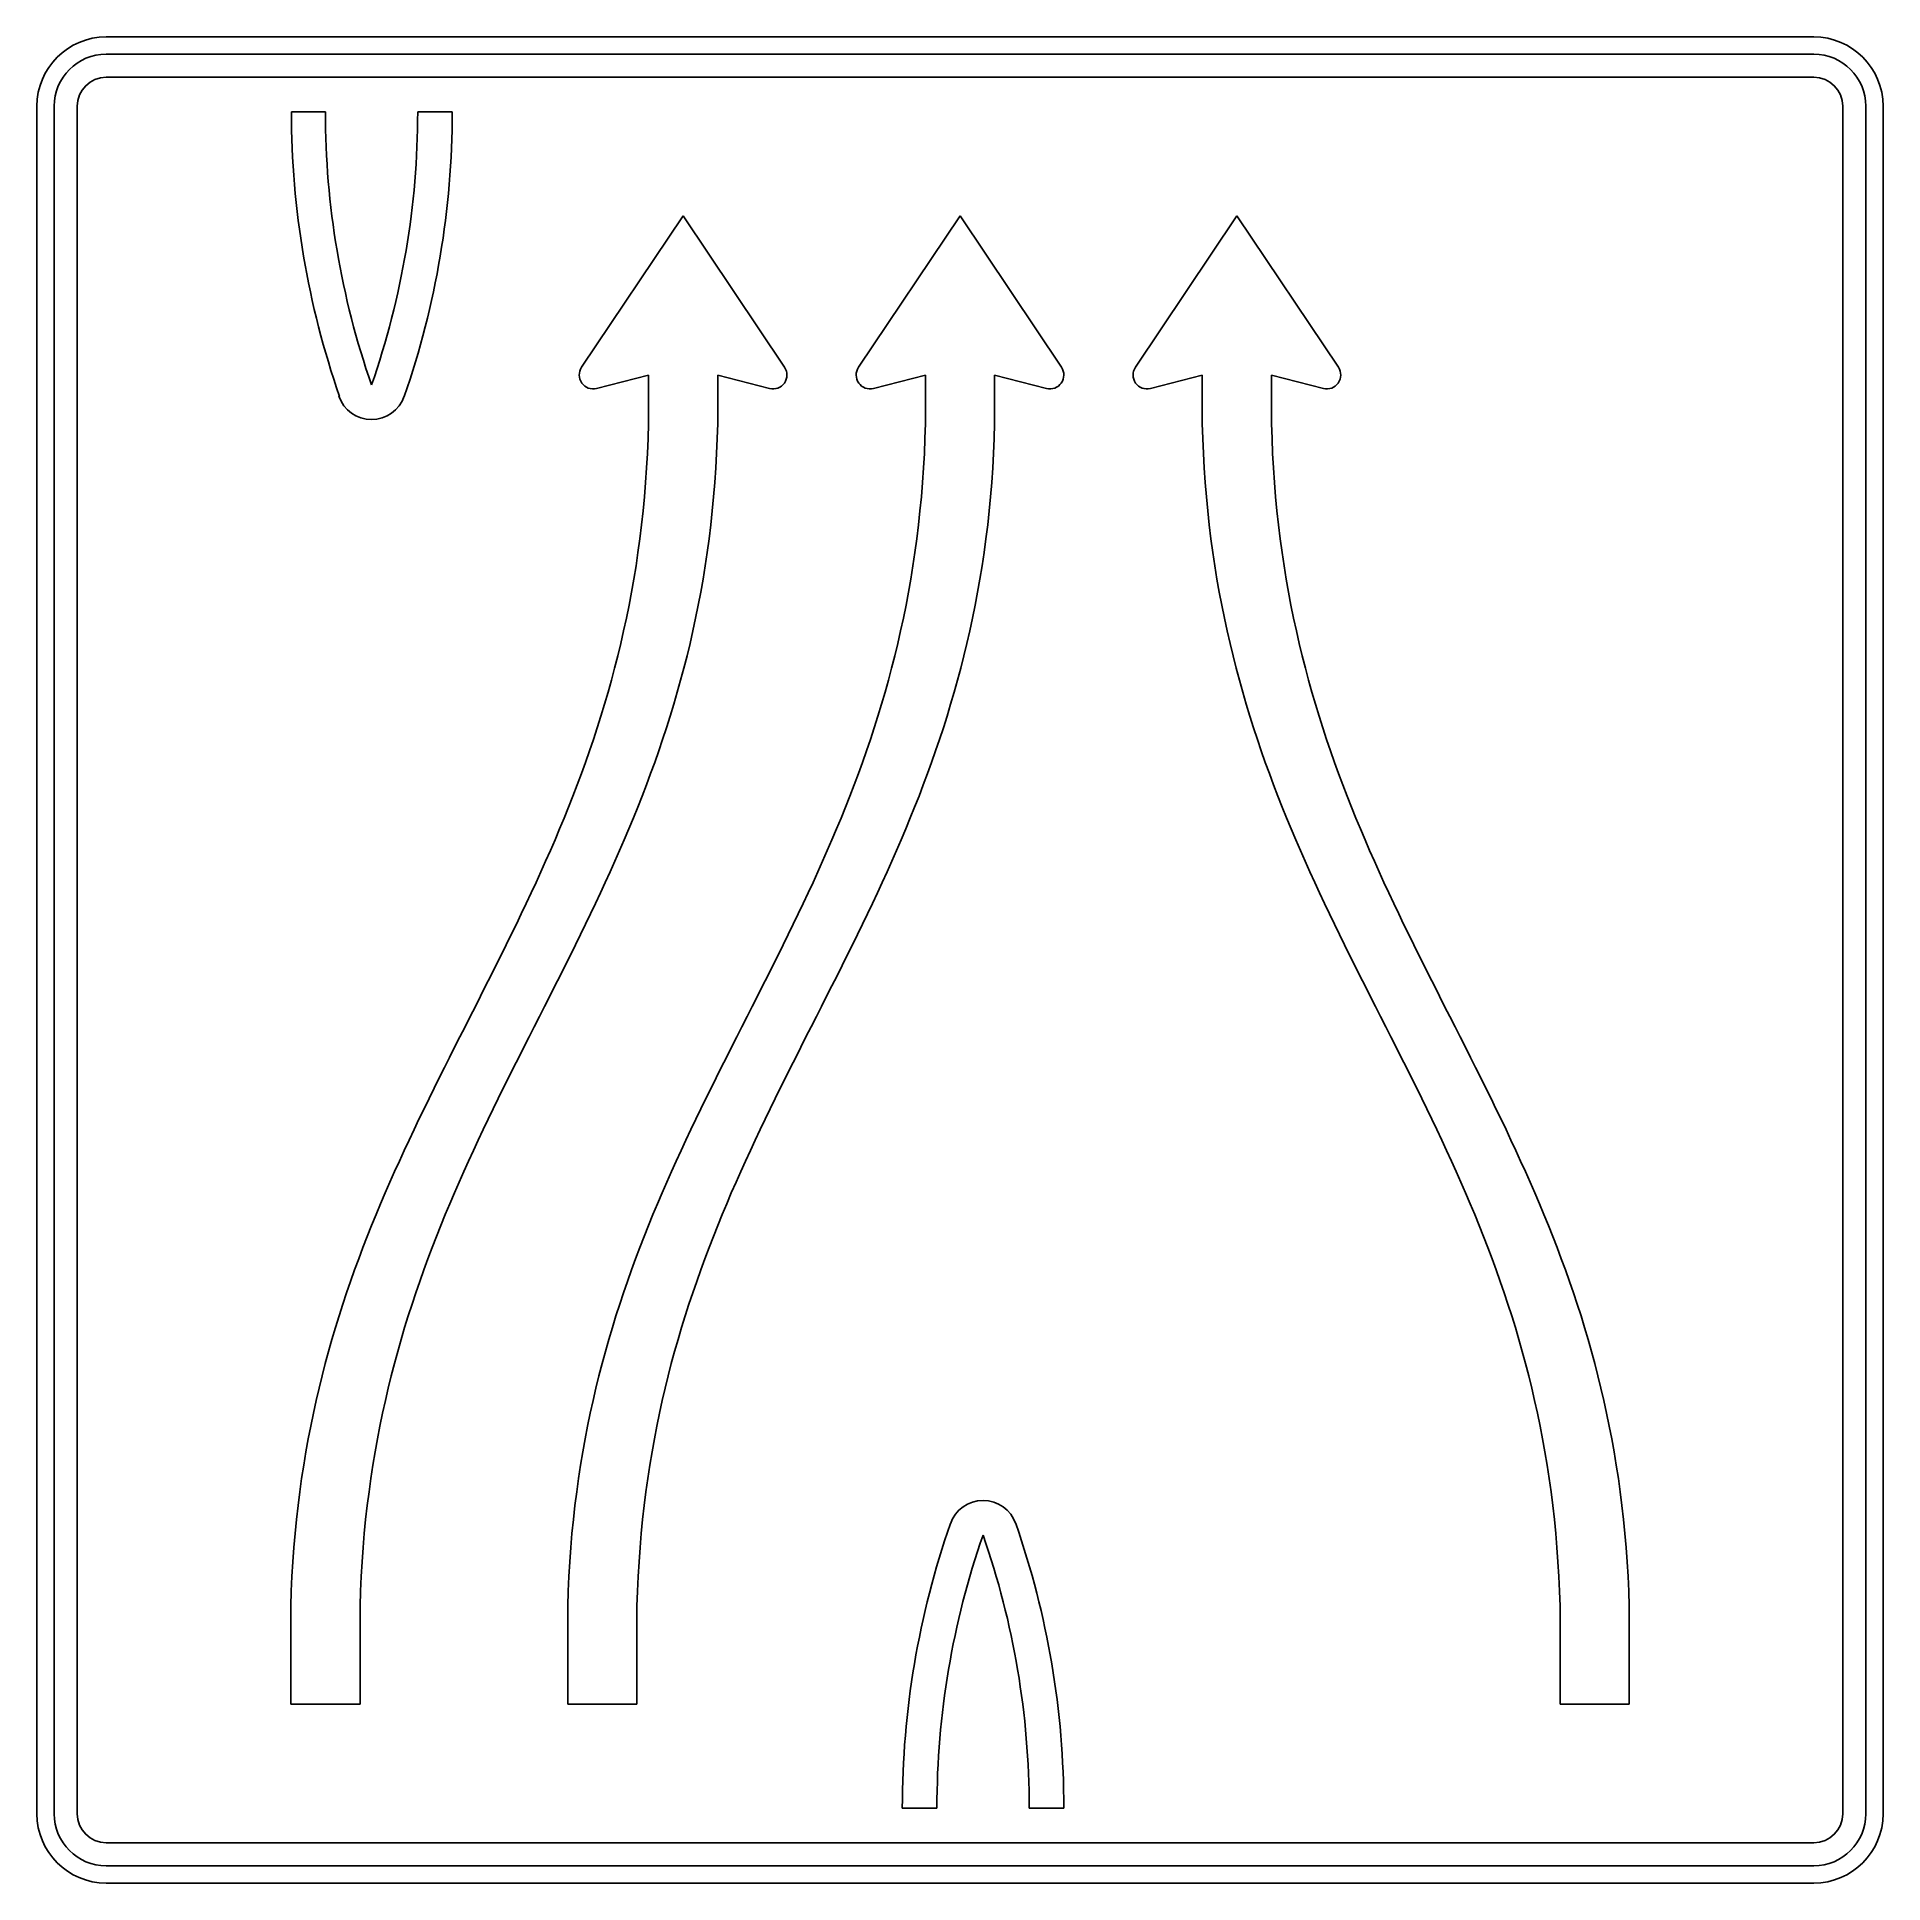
# Model space of a CAD drawing. Extents: x 0 to 1600, y 0 to 1600.
import ezdxf

# ---------------------------------------------------------------- set-up
doc = ezdxf.new("R2010")
doc.units = 0
doc.header["$LTSCALE"] = 25
doc.linetypes.add('AUSGEZOGEN', pattern=[0])
doc.layers.get('0').update_dxf_attribs({"linetype": 'AUSGEZOGEN'})

msp = doc.modelspace()

# ---------------------------------------------------------------- linework, layer by layer
for p, q in [((60, 1600), (1540, 1600)), ((60, 1585), (1540, 1585)), ((60, 1565), (1540, 1565)), ((0, 60), (0, 1540)), ((15, 60), (15, 1540)), ((35, 60), (35, 1540)), ((1565, 1540), (1565, 60)), ((1585, 1540), (1585, 60)), ((1600, 1540), (1600, 60)), ((220.6, 1535), (250, 1535)), ((330, 1535), (360, 1535)), ((560, 1445), (472, 1313.7)), ((648, 1313.7), (560, 1445)), ((800, 1445), (712, 1313.7)), ((888, 1313.7), (800, 1445)), ((952, 1313.7), (1040, 1445)), ((1040, 1445), (1128, 1313.7)), ((290, 1298.4), (290, 1298.4)), ((485, 1295.4), (530, 1307)), ((530, 1307), (530, 1265)), ((590, 1265), (590, 1307)), ((590, 1307), (635, 1295.4)), ((725, 1295.4), (770, 1307)), ((770, 1307), (770, 1265)), ((830, 1265), (830, 1307)), ((830, 1307), (875, 1295.4)), ((1010, 1307), (965, 1295.4)), ((1010, 1265), (1010, 1307)), ((1115, 1295.4), (1070, 1307)), ((1070, 1307), (1070, 1265)), ((261.7, 1288.5), (262.3, 1288.5)), ((318.3, 1288.5), (318.3, 1288.5)), ((530, 1265), (529.6, 1252)), ((589.6, 1252), (590, 1265)), ((770, 1265), (769.6, 1252)), ((829.6, 1252), (830, 1265)), ((1010.4, 1252), (1010, 1265)), ((1070, 1265), (1070.4, 1252)), ((529.6, 1252), (529.1, 1239.1)), ((589.1, 1239.1), (589.6, 1252)), ((769.6, 1252), (769.1, 1239.1)), ((829.1, 1239.1), (829.6, 1252)), ((1010.9, 1239.1), (1010.4, 1252)), ((1070.4, 1252), (1070.9, 1239.1)), ((529.1, 1239.1), (528.4, 1226.4)), ((588.4, 1226.4), (589.1, 1239.1)), ((769.1, 1239.1), (768.4, 1226.4)), ((828.4, 1226.4), (829.1, 1239.1)), ((1011.6, 1226.4), (1010.9, 1239.1)), ((1070.9, 1239.1), (1071.6, 1226.4)), ((528.4, 1226.4), (527.5, 1213.8)), ((587.5, 1213.8), (588.4, 1226.4)), ((768.4, 1226.4), (767.5, 1213.8)), ((827.5, 1213.8), (828.4, 1226.4)), ((1012.5, 1213.8), (1011.6, 1226.4)), ((1071.6, 1226.4), (1072.5, 1213.8)), ((526.5, 1201.4), (525.3, 1189.2)), ((527.5, 1213.8), (526.5, 1201.4)), ((585.3, 1189.2), (586.5, 1201.4)), ((586.5, 1201.4), (587.5, 1213.8)), ((766.5, 1201.4), (765.3, 1189.2)), ((767.5, 1213.8), (766.5, 1201.4)), ((825.3, 1189.2), (826.5, 1201.4)), ((826.5, 1201.4), (827.5, 1213.8)), ((1013.5, 1201.4), (1012.5, 1213.8)), ((1014.7, 1189.2), (1013.5, 1201.4)), ((1072.5, 1213.8), (1073.5, 1201.4)), ((1073.5, 1201.4), (1074.7, 1189.2)), ((525.3, 1189.2), (524, 1177.1)), ((584, 1177.1), (585.3, 1189.2)), ((765.3, 1189.2), (764, 1177.1)), ((824, 1177.1), (825.3, 1189.2)), ((1016, 1177.1), (1014.7, 1189.2)), ((1074.7, 1189.2), (1076, 1177.1)), ((524, 1177.1), (522.5, 1165.1)), ((582.5, 1165.1), (584, 1177.1)), ((764, 1177.1), (762.5, 1165.1)), ((822.5, 1165.1), (824, 1177.1)), ((1017.5, 1165.1), (1016, 1177.1)), ((1076, 1177.1), (1077.5, 1165.1)), ((520.9, 1153.3), (519.2, 1141.7)), ((522.5, 1165.1), (520.9, 1153.3)), ((579.2, 1141.7), (580.9, 1153.3)), ((580.9, 1153.3), (582.5, 1165.1)), ((760.9, 1153.3), (759.2, 1141.7)), ((762.5, 1165.1), (760.9, 1153.3)), ((819.2, 1141.7), (820.9, 1153.3)), ((820.9, 1153.3), (822.5, 1165.1)), ((1019.1, 1153.3), (1017.5, 1165.1)), ((1020.8, 1141.7), (1019.1, 1153.3)), ((1077.5, 1165.1), (1079.1, 1153.3)), ((1079.1, 1153.3), (1080.8, 1141.7)), ((519.2, 1141.7), (517.3, 1130.1)), ((577.3, 1130.1), (579.2, 1141.7)), ((759.2, 1141.7), (757.3, 1130.1)), ((817.3, 1130.1), (819.2, 1141.7)), ((1022.7, 1130.1), (1020.8, 1141.7)), ((1080.8, 1141.7), (1082.7, 1130.1)), ((517.3, 1130.1), (515.3, 1118.7)), ((575.3, 1118.8), (577.3, 1130.1)), ((757.3, 1130.1), (755.3, 1118.7)), ((815.3, 1118.8), (817.3, 1130.1)), ((1024.7, 1118.8), (1022.7, 1130.1)), ((1082.7, 1130.1), (1084.7, 1118.7)), ((513.2, 1107.5), (510.9, 1096.3)), ((515.3, 1118.7), (513.2, 1107.5)), ((570.9, 1096.3), (573.2, 1107.5)), ((573.2, 1107.5), (575.3, 1118.8)), ((753.2, 1107.5), (750.9, 1096.3)), ((755.3, 1118.7), (753.2, 1107.5)), ((810.9, 1096.3), (813.2, 1107.5)), ((813.2, 1107.5), (815.3, 1118.8)), ((1026.8, 1107.5), (1024.7, 1118.8)), ((1029.1, 1096.3), (1026.8, 1107.5)), ((1084.7, 1118.7), (1086.8, 1107.5)), ((1086.8, 1107.5), (1089.1, 1096.3)), ((510.9, 1096.3), (508.5, 1085.3)), ((568.5, 1085.3), (570.9, 1096.3)), ((750.9, 1096.3), (748.5, 1085.3)), ((808.5, 1085.3), (810.9, 1096.3)), ((1031.5, 1085.3), (1029.1, 1096.3)), ((1089.1, 1096.3), (1091.5, 1085.3)), ((506, 1074.4), (503.4, 1063.7)), ((508.5, 1085.3), (506, 1074.4)), ((563.4, 1063.7), (566, 1074.4)), ((566, 1074.4), (568.5, 1085.3)), ((746, 1074.4), (743.4, 1063.7)), ((748.5, 1085.3), (746, 1074.4)), ((803.4, 1063.7), (806, 1074.4)), ((806, 1074.4), (808.5, 1085.3)), ((1034, 1074.4), (1031.5, 1085.3)), ((1036.6, 1063.7), (1034, 1074.4)), ((1091.5, 1085.3), (1094, 1074.4)), ((1094, 1074.4), (1096.6, 1063.7)), ((503.4, 1063.7), (500.7, 1053)), ((560.7, 1053), (563.4, 1063.7)), ((743.4, 1063.7), (740.7, 1053)), ((800.7, 1053), (803.4, 1063.7)), ((1039.3, 1053), (1036.6, 1063.7)), ((1096.6, 1063.7), (1099.3, 1053)), ((497.9, 1042.4), (495, 1032)), ((500.7, 1053), (497.9, 1042.4)), ((555, 1032), (557.9, 1042.4)), ((557.9, 1042.4), (560.7, 1053)), ((737.9, 1042.4), (735, 1032)), ((740.7, 1053), (737.9, 1042.4)), ((795, 1032), (797.9, 1042.4)), ((797.9, 1042.4), (800.7, 1053)), ((1042.1, 1042.4), (1039.3, 1053)), ((1045, 1032), (1042.1, 1042.4)), ((1099.3, 1053), (1102.1, 1042.4)), ((1102.1, 1042.4), (1105, 1032)), ((495, 1032), (491.9, 1021.6)), ((551.9, 1021.6), (555, 1032)), ((735, 1032), (731.9, 1021.6)), ((791.9, 1021.6), (795, 1032)), ((1048.1, 1021.6), (1045, 1032)), ((1105, 1032), (1108.1, 1021.6)), ((488.8, 1011.4), (485.6, 1001.2)), ((491.9, 1021.6), (488.8, 1011.4)), ((545.6, 1001.2), (548.8, 1011.4)), ((548.8, 1011.4), (551.9, 1021.6)), ((728.8, 1011.4), (725.6, 1001.2)), ((731.9, 1021.6), (728.8, 1011.4)), ((785.6, 1001.2), (788.8, 1011.4)), ((788.8, 1011.4), (791.9, 1021.6)), ((1051.2, 1011.4), (1048.1, 1021.6)), ((1054.4, 1001.2), (1051.2, 1011.4)), ((1108.1, 1021.6), (1111.2, 1011.4)), ((1111.2, 1011.4), (1114.4, 1001.2)), ((485.6, 1001.2), (482.3, 991.2)), ((542.3, 991.2), (545.6, 1001.2)), ((725.6, 1001.2), (722.3, 991.2)), ((782.3, 991.2), (785.6, 1001.2)), ((1057.7, 991.2), (1054.4, 1001.2)), ((1114.4, 1001.2), (1117.7, 991.2)), ((478.9, 981.2), (475.4, 971.3)), ((482.3, 991.2), (478.9, 981.2)), ((535.4, 971.3), (538.9, 981.2)), ((538.9, 981.2), (542.3, 991.2)), ((718.9, 981.2), (715.4, 971.3)), ((722.3, 991.2), (718.9, 981.2)), ((775.4, 971.3), (778.9, 981.2)), ((778.9, 981.2), (782.3, 991.2)), ((1061.1, 981.2), (1057.7, 991.2)), ((1064.6, 971.3), (1061.1, 981.2)), ((1117.7, 991.2), (1121.1, 981.2)), ((1121.1, 981.2), (1124.6, 971.3)), ((471.9, 961.5), (468.2, 951.8)), ((475.4, 971.3), (471.9, 961.5)), ((528.2, 951.8), (531.9, 961.5)), ((531.9, 961.5), (535.4, 971.3)), ((711.9, 961.5), (708.2, 951.8)), ((715.4, 971.3), (711.9, 961.5)), ((768.2, 951.8), (771.9, 961.5)), ((771.9, 961.5), (775.4, 971.3)), ((1068.1, 961.5), (1064.6, 971.3)), ((1071.8, 951.8), (1068.1, 961.5)), ((1124.6, 971.3), (1128.1, 961.5)), ((1128.1, 961.5), (1131.8, 951.8)), ((468.2, 951.8), (464.5, 942.1)), ((524.5, 942.1), (528.2, 951.8)), ((708.2, 951.8), (704.5, 942.1)), ((764.5, 942.1), (768.2, 951.8)), ((1075.5, 942.1), (1071.8, 951.8)), ((1131.8, 951.8), (1135.5, 942.1)), ((460.7, 932.6), (456.9, 923)), ((464.5, 942.1), (460.7, 932.6)), ((516.9, 923.1), (520.7, 932.6)), ((520.7, 932.6), (524.5, 942.1)), ((700.7, 932.6), (696.9, 923)), ((704.5, 942.1), (700.7, 932.6)), ((756.9, 923.1), (760.7, 932.6)), ((760.7, 932.6), (764.5, 942.1)), ((1079.3, 932.6), (1075.5, 942.1)), ((1083.1, 923.1), (1079.3, 932.6)), ((1135.5, 942.1), (1139.3, 932.6)), ((1139.3, 932.6), (1143.1, 923)), ((453, 913.6), (449, 904.2)), ((456.9, 923), (453, 913.6)), ((509, 904.2), (513, 913.6)), ((513, 913.6), (516.9, 923.1)), ((693, 913.6), (689, 904.2)), ((696.9, 923), (693, 913.6)), ((749, 904.2), (753, 913.6)), ((753, 913.6), (756.9, 923.1)), ((1087, 913.6), (1083.1, 923.1)), ((1091, 904.2), (1087, 913.6)), ((1143.1, 923), (1147, 913.6)), ((1147, 913.6), (1151, 904.2)), ((449, 904.2), (445, 894.9)), ((505, 894.9), (509, 904.2)), ((689, 904.2), (685, 894.9)), ((745, 894.9), (749, 904.2)), ((1095, 894.9), (1091, 904.2)), ((1151, 904.2), (1155, 894.9)), ((440.9, 885.6), (436.8, 876.4)), ((445, 894.9), (440.9, 885.6)), ((496.8, 876.4), (500.9, 885.6)), ((500.9, 885.6), (505, 894.9)), ((680.9, 885.6), (676.8, 876.4)), ((685, 894.9), (680.9, 885.6)), ((736.8, 876.4), (740.9, 885.6)), ((740.9, 885.6), (745, 894.9)), ((1099.1, 885.6), (1095, 894.9)), ((1103.2, 876.4), (1099.1, 885.6)), ((1155, 894.9), (1159.1, 885.6)), ((1159.1, 885.6), (1163.2, 876.4)), ((432.6, 867.3), (428.4, 858.1)), ((436.8, 876.4), (432.6, 867.3)), ((488.4, 858.1), (492.6, 867.3)), ((492.6, 867.3), (496.8, 876.4)), ((672.6, 867.3), (668.4, 858.1)), ((676.8, 876.4), (672.6, 867.3)), ((728.4, 858.1), (732.6, 867.3)), ((732.6, 867.3), (736.8, 876.4)), ((1107.4, 867.3), (1103.2, 876.4)), ((1111.6, 858.1), (1107.4, 867.3)), ((1163.2, 876.4), (1167.4, 867.3)), ((1167.4, 867.3), (1171.6, 858.1)), ((424.1, 849.1), (419.8, 840)), ((428.4, 858.1), (424.1, 849.1)), ((479.8, 840), (484.1, 849.1)), ((484.1, 849.1), (488.4, 858.1)), ((664.1, 849.1), (659.8, 840)), ((668.4, 858.1), (664.1, 849.1)), ((719.8, 840), (724.1, 849.1)), ((724.1, 849.1), (728.4, 858.1)), ((1115.9, 849.1), (1111.6, 858.1)), ((1120.2, 840), (1115.9, 849.1)), ((1171.6, 858.1), (1175.9, 849.1)), ((1175.9, 849.1), (1180.2, 840)), ((419.8, 840), (415.5, 831)), ((475.5, 831), (479.8, 840)), ((659.8, 840), (655.5, 831)), ((715.5, 831), (719.8, 840)), ((1124.5, 831), (1120.2, 840)), ((1180.2, 840), (1184.5, 831)), ((411.1, 822), (406.7, 813.1)), ((415.5, 831), (411.1, 822)), ((466.7, 813.1), (471.1, 822)), ((471.1, 822), (475.5, 831)), ((651.1, 822), (646.7, 813.1)), ((655.5, 831), (651.1, 822)), ((706.7, 813.1), (711.1, 822)), ((711.1, 822), (715.5, 831)), ((1128.9, 822), (1124.5, 831)), ((1133.3, 813.1), (1128.9, 822)), ((1184.5, 831), (1188.9, 822)), ((1188.9, 822), (1193.3, 813.1)), ((402.3, 804.2), (397.8, 795.3)), ((406.7, 813.1), (402.3, 804.2)), ((457.8, 795.3), (462.3, 804.2)), ((462.3, 804.2), (466.7, 813.1)), ((642.3, 804.2), (637.8, 795.3)), ((646.7, 813.1), (642.3, 804.2)), ((697.8, 795.3), (702.3, 804.2)), ((702.3, 804.2), (706.7, 813.1)), ((1137.7, 804.2), (1133.3, 813.1)), ((1142.2, 795.3), (1137.7, 804.2)), ((1193.3, 813.1), (1197.7, 804.2)), ((1197.7, 804.2), (1202.2, 795.3)), ((393.4, 786.4), (388.9, 777.5)), ((397.8, 795.3), (393.4, 786.4)), ((448.9, 777.5), (453.4, 786.4)), ((453.4, 786.4), (457.8, 795.3)), ((633.4, 786.4), (628.9, 777.5)), ((637.8, 795.3), (633.4, 786.4)), ((688.9, 777.5), (693.4, 786.4)), ((693.4, 786.4), (697.8, 795.3)), ((1146.6, 786.4), (1142.2, 795.3)), ((1151.1, 777.5), (1146.6, 786.4)), ((1202.2, 795.3), (1206.6, 786.4)), ((1206.6, 786.4), (1211.1, 777.5)), ((384.4, 768.7), (380, 759.8)), ((388.9, 777.5), (384.4, 768.7)), ((440, 759.8), (444.4, 768.7)), ((444.4, 768.7), (448.9, 777.5)), ((624.4, 768.7), (620, 759.8)), ((628.9, 777.5), (624.4, 768.7)), ((680, 759.8), (684.4, 768.7)), ((684.4, 768.7), (688.9, 777.5)), ((1155.6, 768.7), (1151.1, 777.5)), ((1160, 759.8), (1155.6, 768.7)), ((1211.1, 777.5), (1215.6, 768.7)), ((1215.6, 768.7), (1220, 759.8)), ((380, 759.8), (375.5, 751)), ((435.5, 751), (440, 759.8)), ((620, 759.8), (615.5, 751)), ((675.5, 751), (680, 759.8)), ((1164.5, 751), (1160, 759.8)), ((1220, 759.8), (1224.5, 751)), ((371, 742.1), (366.5, 733.3)), ((375.5, 751), (371, 742.1)), ((426.5, 733.3), (431, 742.1)), ((431, 742.1), (435.5, 751)), ((611, 742.1), (606.5, 733.3)), ((615.5, 751), (611, 742.1)), ((666.5, 733.3), (671, 742.1)), ((671, 742.1), (675.5, 751)), ((1169, 742.1), (1164.5, 751)), ((1173.5, 733.3), (1169, 742.1)), ((1224.5, 751), (1229, 742.1)), ((1229, 742.1), (1233.5, 733.3)), ((362, 724.4), (357.6, 715.6)), ((366.5, 733.3), (362, 724.4)), ((417.6, 715.6), (422, 724.4)), ((422, 724.4), (426.5, 733.3)), ((602, 724.4), (597.6, 715.6)), ((606.5, 733.3), (602, 724.4)), ((657.6, 715.6), (662, 724.4)), ((662, 724.4), (666.5, 733.3)), ((1178, 724.4), (1173.5, 733.3)), ((1182.4, 715.6), (1178, 724.4)), ((1233.5, 733.3), (1238, 724.4)), ((1238, 724.4), (1242.4, 715.6)), ((353.1, 706.7), (348.7, 697.8)), ((357.6, 715.6), (353.1, 706.7)), ((408.7, 697.8), (413.1, 706.7)), ((413.1, 706.7), (417.6, 715.6)), ((593.1, 706.7), (588.7, 697.8)), ((597.6, 715.6), (593.1, 706.7)), ((648.7, 697.8), (653.1, 706.7)), ((653.1, 706.7), (657.6, 715.6)), ((1186.9, 706.7), (1182.4, 715.6)), ((1191.3, 697.8), (1186.9, 706.7)), ((1242.4, 715.6), (1246.9, 706.7)), ((1246.9, 706.7), (1251.3, 697.8)), ((344.2, 688.9), (339.8, 680)), ((348.7, 697.8), (344.2, 688.9)), ((399.8, 680), (404.2, 688.9)), ((404.2, 688.9), (408.7, 697.8)), ((584.2, 688.9), (579.8, 680)), ((588.7, 697.8), (584.2, 688.9)), ((639.8, 680), (644.2, 688.9)), ((644.2, 688.9), (648.7, 697.8)), ((1195.8, 688.9), (1191.3, 697.8)), ((1200.2, 680), (1195.8, 688.9)), ((1251.3, 697.8), (1255.8, 688.9)), ((1255.8, 688.9), (1260.2, 680)), ((339.8, 680), (335.5, 671)), ((395.5, 671), (399.8, 680)), ((579.8, 680), (575.5, 671)), ((635.5, 671), (639.8, 680)), ((1204.5, 671), (1200.2, 680)), ((1260.2, 680), (1264.5, 671)), ((331.1, 662.1), (326.8, 653.1)), ((335.5, 671), (331.1, 662.1)), ((386.8, 653.1), (391.1, 662.1)), ((391.1, 662.1), (395.5, 671)), ((571.1, 662.1), (566.8, 653.1)), ((575.5, 671), (571.1, 662.1)), ((626.8, 653.1), (631.1, 662.1)), ((631.1, 662.1), (635.5, 671)), ((1208.9, 662.1), (1204.5, 671)), ((1213.2, 653.1), (1208.9, 662.1)), ((1264.5, 671), (1268.9, 662.1)), ((1268.9, 662.1), (1273.2, 653.1)), ((322.5, 644), (318.3, 634.9)), ((326.8, 653.1), (322.5, 644)), ((378.3, 634.9), (382.5, 644)), ((382.5, 644), (386.8, 653.1)), ((562.5, 644), (558.3, 634.9)), ((566.8, 653.1), (562.5, 644)), ((618.3, 634.9), (622.5, 644)), ((622.5, 644), (626.8, 653.1)), ((1217.5, 644), (1213.2, 653.1)), ((1221.7, 634.9), (1217.5, 644)), ((1273.2, 653.1), (1277.5, 644)), ((1277.5, 644), (1281.7, 634.9)), ((314.1, 625.8), (310, 616.6)), ((318.3, 634.9), (314.1, 625.8)), ((370, 616.6), (374.1, 625.8)), ((374.1, 625.8), (378.3, 634.9)), ((554.1, 625.8), (550, 616.6)), ((558.3, 634.9), (554.1, 625.8)), ((610, 616.6), (614.1, 625.8)), ((614.1, 625.8), (618.3, 634.9)), ((1225.9, 625.8), (1221.7, 634.9)), ((1230, 616.6), (1225.9, 625.8)), ((1281.7, 634.9), (1285.9, 625.8)), ((1285.9, 625.8), (1290, 616.6)), ((310, 616.6), (305.9, 607.4)), ((365.9, 607.4), (370, 616.6)), ((550, 616.6), (545.9, 607.4)), ((605.9, 607.4), (610, 616.6)), ((1234.1, 607.4), (1230, 616.6)), ((1290, 616.6), (1294.1, 607.4)), ((301.8, 598.1), (297.9, 588.7)), ((305.9, 607.4), (301.8, 598.1)), ((357.9, 588.7), (361.8, 598.1)), ((361.8, 598.1), (365.9, 607.4)), ((541.8, 598.1), (537.9, 588.7)), ((545.9, 607.4), (541.8, 598.1)), ((597.9, 588.7), (601.8, 598.1)), ((601.8, 598.1), (605.9, 607.4)), ((1238.2, 598.1), (1234.1, 607.4)), ((1242.1, 588.7), (1238.2, 598.1)), ((1294.1, 607.4), (1298.2, 598.1)), ((1298.2, 598.1), (1302.1, 588.7)), ((293.9, 579.4), (290.1, 569.9)), ((297.9, 588.7), (293.9, 579.4)), ((350.1, 569.9), (353.9, 579.4)), ((353.9, 579.4), (357.9, 588.7)), ((533.9, 579.4), (530.1, 569.9)), ((537.9, 588.7), (533.9, 579.4)), ((590.1, 569.9), (593.9, 579.4)), ((593.9, 579.4), (597.9, 588.7)), ((1246.1, 579.4), (1242.1, 588.7)), ((1249.9, 569.9), (1246.1, 579.4)), ((1302.1, 588.7), (1306.1, 579.4)), ((1306.1, 579.4), (1309.9, 569.9)), ((286.3, 560.4), (282.5, 550.8)), ((290.1, 569.9), (286.3, 560.4)), ((342.5, 550.8), (346.3, 560.4)), ((346.3, 560.4), (350.1, 569.9)), ((526.3, 560.4), (522.5, 550.8)), ((530.1, 569.9), (526.3, 560.4)), ((582.5, 550.8), (586.3, 560.4)), ((586.3, 560.4), (590.1, 569.9)), ((1253.7, 560.4), (1249.9, 569.9)), ((1257.5, 550.8), (1253.7, 560.4)), ((1309.9, 569.9), (1313.7, 560.4)), ((1313.7, 560.4), (1317.5, 550.8)), ((282.5, 550.8), (278.9, 541.1)), ((338.9, 541.1), (342.5, 550.8)), ((522.5, 550.8), (518.9, 541.1)), ((578.9, 541.1), (582.5, 550.8)), ((1261.1, 541.1), (1257.5, 550.8)), ((1317.5, 550.8), (1321.1, 541.1)), ((275.3, 531.4), (271.8, 521.5)), ((278.9, 541.1), (275.3, 531.4)), ((331.8, 521.5), (335.3, 531.4)), ((335.3, 531.4), (338.9, 541.1)), ((515.3, 531.4), (511.8, 521.5)), ((518.9, 541.1), (515.3, 531.4)), ((571.8, 521.5), (575.3, 531.4)), ((575.3, 531.4), (578.9, 541.1)), ((1264.7, 531.4), (1261.1, 541.1)), ((1268.2, 521.5), (1264.7, 531.4)), ((1321.1, 541.1), (1324.7, 531.4)), ((1324.7, 531.4), (1328.2, 521.5)), ((271.8, 521.5), (268.4, 511.6)), ((328.4, 511.6), (331.8, 521.5)), ((511.8, 521.5), (508.4, 511.6)), ((568.4, 511.6), (571.8, 521.5)), ((1271.6, 511.6), (1268.2, 521.5)), ((1328.2, 521.5), (1331.6, 511.6)), ((265.1, 501.6), (261.8, 491.5)), ((268.4, 511.6), (265.1, 501.6)), ((321.8, 491.5), (325.1, 501.6)), ((325.1, 501.6), (328.4, 511.6)), ((505.1, 501.6), (501.8, 491.5)), ((508.4, 511.6), (505.1, 501.6)), ((561.8, 491.5), (565.1, 501.6)), ((565.1, 501.6), (568.4, 511.6)), ((1274.9, 501.6), (1271.6, 511.6)), ((1278.2, 491.5), (1274.9, 501.6)), ((1331.6, 511.6), (1334.9, 501.6)), ((1334.9, 501.6), (1338.2, 491.5)), ((258.7, 481.4), (255.6, 471.1)), ((261.8, 491.5), (258.7, 481.4)), ((315.6, 471.1), (318.7, 481.4)), ((318.7, 481.4), (321.8, 491.5)), ((498.7, 481.4), (495.6, 471.1)), ((501.8, 491.5), (498.7, 481.4)), ((555.6, 471.1), (558.7, 481.4)), ((558.7, 481.4), (561.8, 491.5)), ((1281.3, 481.4), (1278.2, 491.5)), ((1284.4, 471.1), (1281.3, 481.4)), ((1338.2, 491.5), (1341.3, 481.4)), ((1341.3, 481.4), (1344.4, 471.1)), ((255.6, 471.1), (252.7, 460.7)), ((312.7, 460.7), (315.6, 471.1)), ((495.6, 471.1), (492.7, 460.7)), ((552.7, 460.7), (555.6, 471.1)), ((1287.3, 460.7), (1284.4, 471.1)), ((1344.4, 471.1), (1347.3, 460.7)), ((249.8, 450.2), (247.1, 439.6)), ((252.7, 460.7), (249.8, 450.2)), ((307.1, 439.6), (309.8, 450.2)), ((309.8, 450.2), (312.7, 460.7)), ((489.8, 450.2), (487.1, 439.6)), ((492.7, 460.7), (489.8, 450.2)), ((547.1, 439.6), (549.8, 450.2)), ((549.8, 450.2), (552.7, 460.7)), ((1290.2, 450.2), (1287.3, 460.7)), ((1292.9, 439.6), (1290.2, 450.2)), ((1347.3, 460.7), (1350.2, 450.2)), ((1350.2, 450.2), (1352.9, 439.6)), ((247.1, 439.6), (244.5, 428.9)), ((304.5, 428.9), (307.1, 439.6)), ((487.1, 439.6), (484.5, 428.9)), ((544.5, 428.9), (547.1, 439.6)), ((1295.5, 428.9), (1292.9, 439.6)), ((1352.9, 439.6), (1355.5, 428.9)), ((242, 418.1), (239.6, 407.2)), ((244.5, 428.9), (242, 418.1)), ((299.6, 407.2), (302, 418.1)), ((302, 418.1), (304.5, 428.9)), ((482, 418.1), (479.6, 407.2)), ((484.5, 428.9), (482, 418.1)), ((539.6, 407.2), (542, 418.1)), ((542, 418.1), (544.5, 428.9)), ((1298, 418.1), (1295.5, 428.9)), ((1300.4, 407.2), (1298, 418.1)), ((1355.5, 428.9), (1358, 418.1)), ((1358, 418.1), (1360.4, 407.2)), ((239.6, 407.2), (237.3, 396.1)), ((297.3, 396.1), (299.6, 407.2)), ((479.6, 407.2), (477.3, 396.1)), ((537.3, 396.1), (539.6, 407.2)), ((1302.7, 396.1), (1300.4, 407.2)), ((1360.4, 407.2), (1362.7, 396.1)), ((235.1, 385), (233.1, 373.7)), ((237.3, 396.1), (235.1, 385)), ((293.1, 373.7), (295.1, 385)), ((295.1, 385), (297.3, 396.1)), ((475.1, 385), (473.1, 373.7)), ((477.3, 396.1), (475.1, 385)), ((533.1, 373.7), (535.1, 385)), ((535.1, 385), (537.3, 396.1)), ((1304.9, 385), (1302.7, 396.1)), ((1306.9, 373.7), (1304.9, 385)), ((1362.7, 396.1), (1364.9, 385)), ((1364.9, 385), (1366.9, 373.7)), ((233.1, 373.7), (231.2, 362.2)), ((291.2, 362.2), (293.1, 373.7)), ((473.1, 373.7), (471.2, 362.2)), ((531.2, 362.2), (533.1, 373.7)), ((1308.8, 362.2), (1306.9, 373.7)), ((1366.9, 373.7), (1368.8, 362.2)), ((231.2, 362.2), (229.4, 350.7)), ((289.4, 350.7), (291.2, 362.2)), ((471.2, 362.2), (469.4, 350.7)), ((529.4, 350.7), (531.2, 362.2)), ((1310.6, 350.7), (1308.8, 362.2)), ((1368.8, 362.2), (1370.6, 350.7)), ((227.8, 339), (226.3, 327.1)), ((229.4, 350.7), (227.8, 339)), ((286.3, 327.1), (287.8, 339)), ((287.8, 339), (289.4, 350.7)), ((467.8, 339), (466.3, 327.1)), ((469.4, 350.7), (467.8, 339)), ((526.3, 327.1), (527.8, 339)), ((527.8, 339), (529.4, 350.7)), ((1312.2, 339), (1310.6, 350.7)), ((1313.7, 327.1), (1312.2, 339)), ((1370.6, 350.7), (1372.2, 339)), ((1372.2, 339), (1373.7, 327.1)), ((226.3, 327.1), (224.9, 315.1)), ((284.9, 315.1), (286.3, 327.1)), ((466.3, 327.1), (464.9, 315.1)), ((524.9, 315.1), (526.3, 327.1)), ((1315.1, 315.1), (1313.7, 327.1)), ((1373.7, 327.1), (1375.1, 315.1)), ((224.9, 315.1), (223.7, 303)), ((283.7, 303), (284.9, 315.1)), ((464.9, 315.1), (463.7, 303)), ((523.7, 303), (524.9, 315.1)), ((791.7, 311.5), (791.7, 311.5)), ((848.3, 311.5), (848.3, 311.5)), ((1316.3, 303), (1315.1, 315.1)), ((1375.1, 315.1), (1376.3, 303)), ((222.7, 290.7), (221.8, 278.3)), ((223.7, 303), (222.7, 290.7)), ((281.8, 278.3), (282.7, 290.7)), ((282.7, 290.7), (283.7, 303)), ((462.7, 290.7), (461.8, 278.3)), ((463.7, 303), (462.7, 290.7)), ((521.8, 278.3), (522.7, 290.7)), ((522.7, 290.7), (523.7, 303)), ((820, 301.6), (820, 301.6)), ((1317.3, 290.7), (1316.3, 303)), ((1318.2, 278.3), (1317.3, 290.7)), ((1376.3, 303), (1377.3, 290.7)), ((1377.3, 290.7), (1378.2, 278.3)), ((221.8, 278.3), (221, 265.7)), ((281, 265.7), (281.8, 278.3)), ((461.8, 278.3), (461, 265.7)), ((521, 265.7), (521.8, 278.3)), ((1319, 265.7), (1318.2, 278.3)), ((1378.2, 278.3), (1379, 265.7)), ((221, 265.7), (220.4, 252.9)), ((280.4, 252.9), (281, 265.7)), ((461, 265.7), (460.4, 252.9)), ((520.4, 252.9), (521, 265.7)), ((1319.6, 252.9), (1319, 265.7)), ((1379, 265.7), (1379.6, 252.9)), ((220.4, 252.9), (220, 240)), ((220, 240), (220, 155)), ((280, 240), (280.4, 252.9)), ((280, 155), (280, 240)), ((460.4, 252.9), (460, 240)), ((460, 240), (460, 155)), ((520, 240), (520.4, 252.9)), ((520, 155), (520, 240)), ((1320, 240), (1319.6, 252.9)), ((1320, 155), (1320, 240)), ((1379.6, 252.9), (1380, 240)), ((1380, 240), (1380, 155)), ((220, 155), (280, 155)), ((460, 155), (520, 155)), ((1380, 155), (1320, 155)), ((750, 65), (780, 65)), ((860, 65), (890, 65)), ((1540, 35), (60, 35)), ((1540, 15), (60, 15)), ((1540, 0), (60, 0))]:
    msp.add_line(p, q)
for centre, radius, start, end in [((60, 1540), 60, 90, 180), ((1540, 1540), 60, 0, 90), ((60, 1540), 45, 90, 180), ((1540, 1540), 45, 0, 90), ((60, 1540), 25, 90, 180), ((1540, 1540), 25, 0, 90), ((970.6, 1535), 750, 180, 199.1881), ((970, 1535), 720, 180, 199.1881), ((-390, 1535), 720, 340.8119, 360), ((-390, 1535), 750, 340.8119, 360), ((482, 1307), 12, 146.195, 284.475), ((638, 1307), 12, 255.525, 393.805), ((722, 1307), 12, 146.195, 284.475), ((878, 1307), 12, 255.525, 393.805), ((962, 1307), 12, 146.195, 284.475), ((1118, 1307), 12, 255.525, 393.805), ((290, 1298.4), 30, 199.1881, 340.8119), ((820, 301.6), 30, 19.1881, 160.8119), ((1500, 65), 750, 160.8119, 180), ((140, 65), 750, 0, 19.1881), ((1500, 65), 720, 160.8119, 180), ((140, 65), 720, 0, 19.1811), ((60, 60), 60, 180, 270), ((60, 60), 45, 180, 270), ((60, 60), 25, 180, 270), ((1540, 60), 60, 270, 360), ((1540, 60), 45, 270, 360), ((1540, 60), 25, 270, 360)]:
    msp.add_arc(centre, radius, start, end)

doc.saveas('drawing.dxf')
